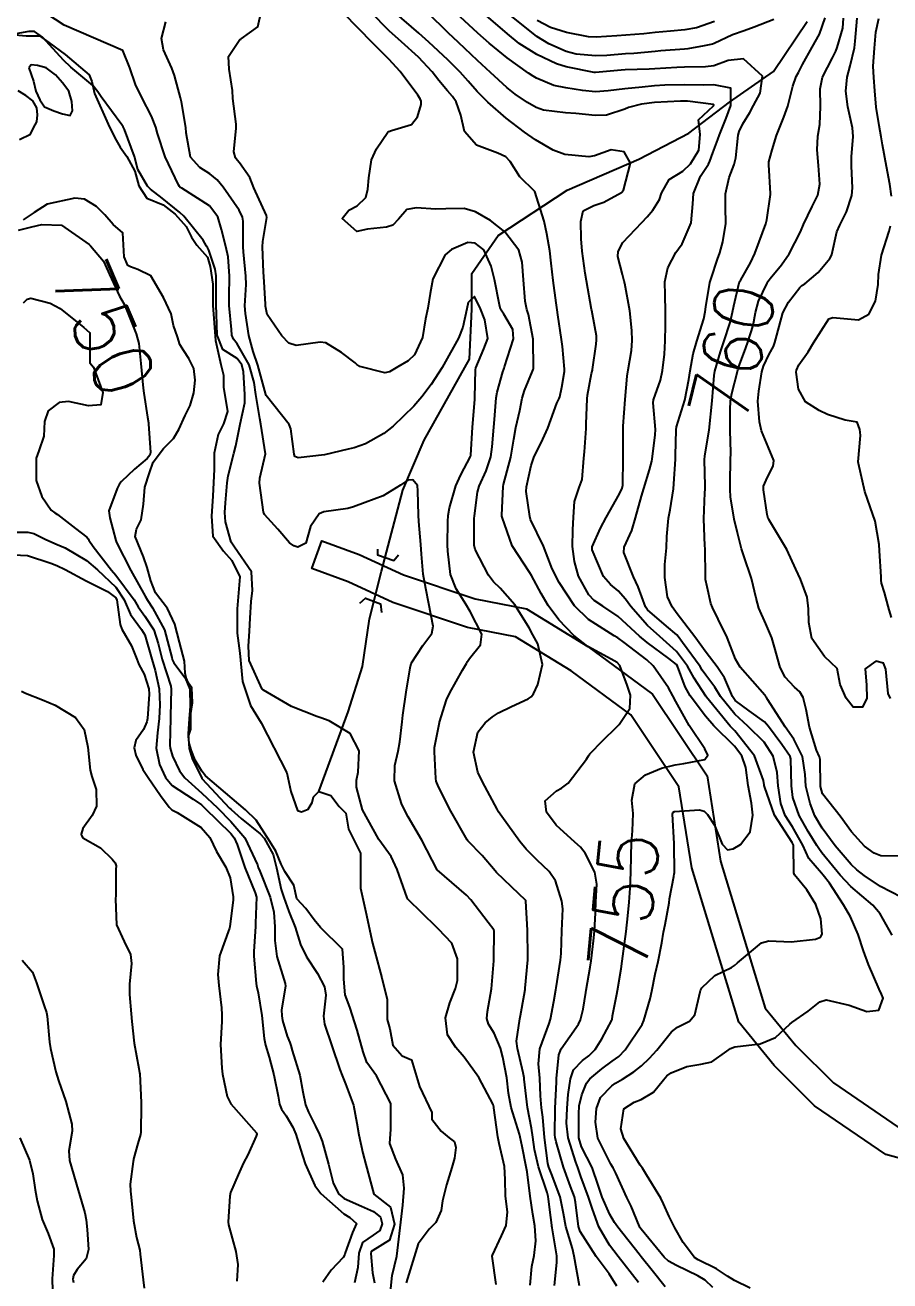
# Model space of a CAD drawing. Header units: metres. Extents: x 318500 to 325275, y 7408834 to 7428799.
# Drawn here: x 322119.8 to 322178.3, y 7422754.9 to 7422839.9 of the extents above; entities that cross this region are included whole.
import ezdxf
from ezdxf.enums import TextEntityAlignment as Align

# ---------------------------------------------------------------- set-up
doc = ezdxf.new("R2010")
doc.units = ezdxf.units.M
doc.header["$MEASUREMENT"] = 0
for name, color, linetype in [('Cotas', 45, 'Continuous'), ('Curvas de Nivel 1m', 11, 'Continuous'), ('Curvas de Nivel 5m', 15, 'Continuous'), ('Hidrografia', 140, 'Continuous'), ('Pontes_Viadutos_Tubos', 190, 'Continuous'), ('Vias Primárias', 230, 'Continuous'), ('Vias Secundárias', 230, 'Continuous')]:
    doc.layers.add(name, color=color, linetype=linetype)
doc.styles.add('Style-STANDARD', font='STANDARD.shx')

msp = doc.modelspace()

# ---------------------------------------------------------------- linework, layer by layer
at = {"layer": 'Curvas de Nivel 1m', "flags": 128}
for points, elevation in [([(322153.996, 7422754.64), (322154.102, 7422755.885), (322154.265, 7422756.636), (322154.387, 7422757.622), (322154.319, 7422758.636), (322154.186, 7422759.427), (322153.996, 7422760.641), (322153.785, 7422762.294), (322153.727, 7422762.646), (322153.461, 7422764.021), (322153.326, 7422764.651), (322153.267, 7422764.857), (322152.714, 7422766.658), (322152.542, 7422767.622), (322152.417, 7422768.661), (322152.145, 7422770.06), (322151.98, 7422770.666), (322151.56, 7422771.672), (322151.178, 7422772.288), (322151.054, 7422772.678), (322151.105, 7422773.15), (322151.39, 7422774.673), (322151.537, 7422776.579), (322151.54, 7422776.671), (322151.565, 7422778.587), (322151.541, 7422778.672), (322151.164, 7422779.171), (322149.983, 7422780.695), (322149.685, 7422781.02), (322147.71, 7422782.73), (322146.664, 7422784.741), (322145.753, 7422786.314), (322145.512, 7422786.754), (322145.293, 7422787.231), (322144.81, 7422788.765), (322144.844, 7422789.808), (322145.076, 7422790.761), (322145.19, 7422791.389), (322145.337, 7422792.758), (322145.39, 7422793.213), (322145.607, 7422794.754), (322145.887, 7422796.418), (322145.946, 7422796.693), (322145.966, 7422796.749), (322146.727, 7422797.923), (322147.355, 7422798.736), (322147.442, 7422799.22), (322147.139, 7422800.738), (322146.936, 7422801.765), (322146.765, 7422802.742), (322146.636, 7422804.098), (322146.598, 7422804.744), (322146.469, 7422806.3), (322146.442, 7422806.746), (322146.407, 7422808.385), (322146.364, 7422808.747), (322146.056, 7422809.13), (322145.713, 7422809.098), (322145.229, 7422808.762), (322144.043, 7422808.049), (322142.831, 7422807.592), (322142.035, 7422807.293), (322141.657, 7422807.19), (322140.031, 7422806.96), (322139.717, 7422806.835), (322139.136, 7422805.962), (322138.82, 7422804.848), (322138.273, 7422804.578), (322137.997, 7422804.666), (322137.718, 7422804.864), (322136.917, 7422805.784), (322136.019, 7422806.777), (322135.973, 7422806.89), (322135.964, 7422806.947), (322135.691, 7422808.894), (322135.708, 7422809.241), (322136.08, 7422810.89), (322135.772, 7422812.893), (322135.715, 7422813.285), (322135.443, 7422814.897), (322135.323, 7422815.717), (322134.995, 7422816.902), (322134.174, 7422818.34), (322133.916, 7422818.652), (322133.814, 7422818.915), (322133.789, 7422819.313), (322133.636, 7422820.919), (322133.624, 7422821.514), (322133.662, 7422822.919), (322133.555, 7422824.223), (322133.397, 7422824.923), (322133.124, 7422826.081), (322132.87, 7422826.931), (322132.301, 7422827.668), (322130.428, 7422828.858), (322130.319, 7422828.924), (322130.273, 7422828.97), (322130.209, 7422829.084), (322129.293, 7422830.98), (322128.774, 7422832.576), (322128.671, 7422832.987), (322128.381, 7422833.735), (322127.715, 7422835), (322127.29, 7422835.893), (322126.904, 7422837.015), (322126.438, 7422838.189), (322124.45, 7422839.05), (322122.462, 7422839.891), (322120.648, 7422841.097)], 751), ([(322157.33, 7422754.59), (322156.983, 7422756.596), (322156.857, 7422757.109), (322156.421, 7422758.605), (322156.261, 7422759.47), (322156.028, 7422760.611), (322155.433, 7422762.17), (322155.257, 7422762.623), (322155.2, 7422762.867), (322154.969, 7422764.628), (322154.848, 7422765.994), (322154.767, 7422766.631), (322154.696, 7422767.438), (322154.653, 7422768.633), (322154.56, 7422769.609), (322154.648, 7422770.634), (322155.281, 7422772.338), (322155.378, 7422772.623), (322155.588, 7422773.833), (322155.725, 7422774.618), (322155.746, 7422774.762), (322156.053, 7422776.614), (322156.097, 7422777.075), (322156.149, 7422778.613), (322156.197, 7422780.087), (322156.145, 7422780.613), (322155.7, 7422781.984), (322155.292, 7422782.626), (322154.479, 7422783.4), (322153.725, 7422784.133), (322153.287, 7422784.654), (322152.08, 7422786.342), (322151.861, 7422786.669), (322151.762, 7422786.834), (322150.765, 7422788.685), (322150.456, 7422789.35), (322150.168, 7422790.695), (322150.462, 7422792.059), (322150.952, 7422792.683), (322151.44, 7422793.082), (322151.85, 7422793.358), (322152.728, 7422793.791), (322153.865, 7422794.305), (322154.076, 7422794.437), (322154.222, 7422794.645), (322154.508, 7422795.273), (322154.831, 7422796.636), (322154.524, 7422798.028), (322154.187, 7422798.646), (322153.927, 7422799.107), (322152.951, 7422800.66), (322151.961, 7422801.805), (322151.527, 7422802.238), (322151.178, 7422802.682), (322150.278, 7422804.414), (322150.211, 7422804.697), (322150.21, 7422806.514), (322150.228, 7422806.698), (322150.437, 7422808.305), (322150.556, 7422808.695), (322151.019, 7422809.737), (322151.325, 7422810.688), (322151.42, 7422811.357), (322151.533, 7422812.686), (322151.58, 7422813.221), (322151.705, 7422814.684), (322151.764, 7422815.055), (322152.156, 7422816.428), (322152.218, 7422816.621), (322152.234, 7422816.679), (322152.264, 7422816.781), (322152.88, 7422818.67), (322152.833, 7422819.314), (322152.205, 7422820.333), (322152.001, 7422820.682), (322151.918, 7422820.979), (322151.595, 7422822.686), (322151.353, 7422823.585), (322150.871, 7422824.694), (322150.267, 7422825.153), (322149.78, 7422825.195), (322148.685, 7422824.724), (322148.256, 7422824.35), (322147.407, 7422822.742), (322147.228, 7422821.742), (322147.08, 7422820.747), (322146.926, 7422820.023), (322146.702, 7422818.752), (322146.168, 7422817.579), (322145.747, 7422817.182), (322145.052, 7422816.771), (322144.484, 7422816.448), (322144.154, 7422816.374), (322142.468, 7422816.805), (322142.278, 7422816.925), (322142.162, 7422817.05), (322141.233, 7422817.756), (322140.176, 7422818.409), (322139.783, 7422818.443), (322138.174, 7422818.211), (322137.678, 7422818.37), (322137.2, 7422818.875), (322136.201, 7422820.31), (322136.092, 7422820.891), (322136.084, 7422821.019), (322135.968, 7422822.893), (322135.954, 7422823.182), (322135.882, 7422824.894), (322135.907, 7422825.252), (322136.189, 7422826.891), (322136.162, 7422827.021), (322135.296, 7422828.9), (322135.024, 7422829.6), (322134.337, 7422830.592), (322134.181, 7422830.764), (322134.062, 7422830.923), (322133.937, 7422831.333), (322134.112, 7422832.923), (322134.102, 7422833.195), (322133.885, 7422834.925), (322133.846, 7422835.485), (322133.626, 7422836.928), (322133.591, 7422837.77), (322134.359, 7422838.921), (322134.414, 7422838.957), (322134.451, 7422838.973), (322135.578, 7422839.788), (322135.822, 7422840.9)], 753), ([(322159.865, 7422754.562), (322159.342, 7422755.399), (322158.467, 7422756.579), (322157.385, 7422758.265), (322157.278, 7422758.592), (322157.065, 7422760.254), (322156.987, 7422760.596), (322156.718, 7422761.303), (322156.245, 7422762.608), (322155.754, 7422764.327), (322155.683, 7422764.617), (322155.659, 7422764.805), (322155.697, 7422766.617), (322155.769, 7422768.363), (322155.781, 7422768.616), (322155.945, 7422770.213), (322156.095, 7422770.612), (322157.268, 7422772.296), (322157.404, 7422772.592), (322157.581, 7422773.298), (322157.761, 7422774.425), (322157.788, 7422774.588), (322158.053, 7422776.157), (322158.119, 7422776.585), (322158.29, 7422777.937), (322158.356, 7422778.583), (322158.415, 7422779.837), (322158.446, 7422780.582), (322158.51, 7422781.769), (322158.379, 7422782.583), (322157.723, 7422783.872), (322157.392, 7422784.26), (322157.008, 7422784.601), (322155.747, 7422785.768), (322155.112, 7422786.63), (322155.008, 7422787.395), (322155.782, 7422788.092), (322156.127, 7422788.273), (322156.564, 7422788.608), (322157.806, 7422790.218), (322157.94, 7422790.457), (322158.028, 7422790.588), (322158.912, 7422791.491), (322159.837, 7422792.389), (322159.931, 7422792.476), (322160.026, 7422792.567), (322160.749, 7422793.664), (322160.781, 7422794.556), (322160.551, 7422795.234), (322160.075, 7422796.567), (322159.893, 7422796.763), (322159.472, 7422796.999), (322157.909, 7422797.852), (322156.949, 7422798.605), (322155.936, 7422799.665), (322155.219, 7422800.631), (322154.748, 7422801.428), (322154.094, 7422802.648), (322153.973, 7422802.84), (322152.769, 7422804.662), (322152.111, 7422806.596), (322152.09, 7422806.679), (322152.085, 7422806.734), (322152.171, 7422808.678), (322152.197, 7422808.823), (322152.68, 7422810.671), (322152.89, 7422811.876), (322153.031, 7422812.666), (322153.29, 7422813.831), (322153.456, 7422814.66), (322153.611, 7422815.185), (322154.158, 7422816.49), (322154.208, 7422816.601), (322154.217, 7422816.649), (322154.19, 7422818.65), (322153.874, 7422820.324), (322153.781, 7422820.656), (322153.658, 7422821.219), (322153.542, 7422822.66), (322153.46, 7422823.87), (322153.222, 7422824.666), (322152.279, 7422825.914), (322151.315, 7422826.69), (322150.299, 7422827.272), (322149.531, 7422827.482), (322148.301, 7422827.468), (322147.588, 7422827.454), (322146.302, 7422827.528), (322145.643, 7422827.423), (322145.083, 7422826.772), (322144.702, 7422826.358), (322144.282, 7422826.237), (322142.986, 7422826.093), (322142.277, 7422825.928), (322141.286, 7422826.825), (322141.727, 7422827.39), (322142.303, 7422827.68), (322142.882, 7422828.231), (322143.014, 7422828.8), (322143.09, 7422829.561), (322143.265, 7422830.796), (322143.602, 7422831.541), (322144.368, 7422832.652), (322144.437, 7422832.711), (322144.617, 7422832.778), (322145.963, 7422833.177), (322146.384, 7422833.687), (322146.633, 7422834.519), (322146.625, 7422834.757), (322146.557, 7422834.913), (322146.404, 7422835.164), (322145.209, 7422836.772), (322144.432, 7422837.592), (322143.236, 7422838.798), (322142.462, 7422839.583), (322141.261, 7422840.828)], 754), ([(322163.138, 7422754.513), (322162.258, 7422755.615), (322161.512, 7422756.538), (322161.363, 7422756.727), (322159.934, 7422758.562), (322159.708, 7422758.88), (322159.398, 7422759.405), (322158.87, 7422760.575), (322158.607, 7422761.393), (322158.199, 7422762.582), (322157.461, 7422763.998), (322157.291, 7422764.593), (322157.295, 7422766.399), (322157.304, 7422766.593), (322157.322, 7422766.763), (322157.504, 7422767.499), (322157.803, 7422768.3), (322158.024, 7422768.585), (322158.842, 7422769.265), (322159.538, 7422769.786), (322159.991, 7422770.115), (322160.422, 7422770.557), (322161.567, 7422772.266), (322161.697, 7422772.538), (322162.113, 7422774.011), (322162.227, 7422774.531), (322162.464, 7422775.681), (322162.666, 7422776.524), (322162.909, 7422777.787), (322163.029, 7422778.519), (322163.13, 7422779.046), (322163.393, 7422780.514), (322163.434, 7422780.763), (322163.707, 7422782.282), (322163.751, 7422782.468), (322163.755, 7422782.51), (322163.73, 7422784.51), (322163.623, 7422786.512), (322163.654, 7422786.619), (322163.762, 7422786.673), (322165.456, 7422786.802), (322165.763, 7422786.718), (322166.002, 7422786.486), (322166.459, 7422785.77), (322166.985, 7422784.471), (322167.347, 7422784.086), (322167.727, 7422784.156), (322168.223, 7422784.455), (322168.886, 7422785.306), (322169.054, 7422786.447), (322168.964, 7422787.256), (322168.757, 7422788.45), (322168.581, 7422789.673), (322168.325, 7422790.455), (322167.82, 7422791.096), (322166.416, 7422792.481), (322165.85, 7422793.129), (322164.819, 7422794.506), (322164.48, 7422795.115), (322163.967, 7422796.519), (322163.892, 7422796.634), (322163.385, 7422797.038), (322161.914, 7422798.119), (322161.399, 7422798.548), (322159.94, 7422799.875), (322158.919, 7422800.585), (322158.327, 7422800.967), (322157.958, 7422801.354), (322157.272, 7422802.607), (322156.997, 7422803.597), (322156.866, 7422804.611), (322156.875, 7422805.754), (322156.938, 7422806.611), (322156.99, 7422807.661), (322157.321, 7422808.607), (322157.514, 7422809.149), (322157.632, 7422810.604), (322157.666, 7422811.024), (322157.778, 7422812.603), (322157.79, 7422812.926), (322157.855, 7422814.603), (322157.882, 7422814.854), (322158.156, 7422816.323), (322158.204, 7422816.555), (322158.213, 7422816.599), (322158.461, 7422818.321), (322158.491, 7422818.595), (322158.476, 7422818.879), (322158.207, 7422820.348), (322158.161, 7422820.6), (322158.149, 7422820.662), (322157.817, 7422822.604), (322157.727, 7422823.124), (322157.506, 7422824.608), (322157.446, 7422825.435), (322157.414, 7422826.609), (322157.579, 7422827.329), (322158.307, 7422827.702), (322158.972, 7422827.928), (322160.179, 7422828.572), (322160.322, 7422828.731), (322160.789, 7422830.563), (322160.351, 7422831.332), (322159.467, 7422831.47), (322158.347, 7422831.056), (322157.966, 7422830.983), (322156.348, 7422831.152), (322155.547, 7422831.437), (322154.362, 7422832.136), (322153.623, 7422832.661), (322152.384, 7422833.615), (322151.13, 7422834.693), (322150.407, 7422835.417), (322149.808, 7422836.103), (322149.265, 7422836.717), (322148.432, 7422837.544), (322147.14, 7422838.75), (322146.459, 7422839.359), (322144.809, 7422840.777)], 756), ([(322166.347, 7422754.475), (322165.83, 7422754.975), (322165.342, 7422755.271), (322163.899, 7422755.957), (322163.356, 7422756.245), (322163.06, 7422756.515), (322161.503, 7422758.424), (322161.418, 7422758.54), (322161.405, 7422758.555), (322161.391, 7422758.605), (322160.839, 7422759.983), (322160.545, 7422760.553), (322159.795, 7422762.204), (322159.605, 7422762.568), (322159.444, 7422762.825), (322158.572, 7422764.579), (322158.412, 7422765.649), (322158.476, 7422766.58), (322158.746, 7422767.333), (322159.513, 7422768.129), (322159.78, 7422768.302), (322160.234, 7422768.559), (322161.015, 7422769.06), (322161.534, 7422769.482), (322162.081, 7422769.993), (322162.561, 7422770.525), (322163.563, 7422771.765), (322163.976, 7422772.096), (322164.777, 7422772.498), (322165.137, 7422772.934), (322165.49, 7422774.491), (322165.515, 7422774.577), (322165.604, 7422774.753), (322166.501, 7422775.593), (322167.625, 7422776.119), (322167.828, 7422776.256), (322168.033, 7422776.454), (322169.644, 7422777.8), (322170.143, 7422777.927), (322171.645, 7422777.87), (322173.31, 7422778.048), (322173.648, 7422778.184), (322173.762, 7422778.379), (322173.666, 7422779.419), (322173.332, 7422780.385), (322172.714, 7422781.376), (322171.872, 7422782.408), (322171.837, 7422782.534), (322171.805, 7422784.409), (322171.733, 7422784.591), (322170.529, 7422786.428), (322169.843, 7422788.385), (322169.839, 7422788.439), (322169.831, 7422788.48), (322169.793, 7422788.779), (322169.182, 7422790.446), (322167.835, 7422792.143), (322167.536, 7422792.465), (322165.931, 7422794.428), (322165.883, 7422794.49), (322165.091, 7422795.711), (322164.652, 7422796.509), (322163.905, 7422797.503), (322162.766, 7422798.532), (322161.931, 7422799.272), (322160.806, 7422800.557), (322160.456, 7422801.064), (322159.961, 7422801.623), (322159.425, 7422802.038), (322158.954, 7422802.585), (322158.2, 7422804.394), (322158.2, 7422804.597), (322158.751, 7422805.857), (322159.14, 7422806.583), (322160.046, 7422808.182), (322160.218, 7422808.567), (322160.264, 7422808.777), (322160.29, 7422810.567), (322160.291, 7422812.384), (322160.289, 7422812.567), (322160.3, 7422812.756), (322160.427, 7422814.566), (322160.562, 7422816.156), (322160.623, 7422816.563), (322160.86, 7422817.879), (322160.898, 7422818.559), (322160.87, 7422819.233), (322160.736, 7422820.562), (322160.398, 7422822.407), (322160.363, 7422822.568), (322160.247, 7422823.024), (322159.929, 7422824.239), (322159.943, 7422824.575), (322160.276, 7422825.181), (322161.56, 7422826.551), (322161.918, 7422826.923), (322162.303, 7422827.383), (322162.741, 7422828.108), (322162.877, 7422828.534), (322163.407, 7422829.451), (322164.335, 7422830.027), (322164.853, 7422830.512), (322165.41, 7422831.449), (322165.496, 7422832.503), (322165.392, 7422833.498), (322166.399, 7422834.45), (322166.416, 7422834.474), (322166.424, 7422834.49), (322166.423, 7422834.512), (322166.4, 7422834.52), (322164.638, 7422834.752), (322164.402, 7422834.764), (322164.165, 7422834.76), (322162.401, 7422834.664), (322161.525, 7422834.553), (322160.643, 7422834.319), (322160.395, 7422834.217), (322159.161, 7422833.816), (322158.388, 7422833.778), (322157.089, 7422833.914), (322156.39, 7422833.97), (322154.891, 7422834.144), (322154.395, 7422834.318), (322153.814, 7422834.659), (322152.973, 7422835.239), (322152.41, 7422835.68), (322151.305, 7422836.691), (322150.432, 7422837.512), (322149.155, 7422838.719), (322148.46, 7422839.384), (322147.051, 7422840.751)], 757), ([(322168.876, 7422754.437), (322167.83, 7422754.937), (322167.348, 7422755.235), (322166.609, 7422755.731), (322165.358, 7422756.341), (322165.122, 7422756.492), (322164.352, 7422757.523), (322163.774, 7422758.506), (322163.398, 7422759.281), (322163.029, 7422760.138), (322162.834, 7422760.519), (322161.868, 7422762.099), (322161.591, 7422762.538), (322161.443, 7422762.754), (322160.334, 7422764.557), (322160.121, 7422765.205), (322160.338, 7422766.557), (322161.034, 7422767.01), (322161.5, 7422767.2), (322162.334, 7422767.701), (322163.013, 7422768.518), (322163.246, 7422768.792), (322163.527, 7422768.995), (322164.606, 7422769.427), (322165.537, 7422769.595), (322166.279, 7422769.739), (322167.309, 7422770.464), (322167.552, 7422770.638), (322167.847, 7422770.749), (322169.555, 7422770.963), (322170.589, 7422771.39), (322171.569, 7422772.297), (322171.703, 7422772.408), (322172.81, 7422773.163), (322173.591, 7422773.809), (322174.023, 7422773.944), (322175.588, 7422773.572), (322176.776, 7422773.144), (322177.584, 7422773.243), (322177.876, 7422774.045), (322177.764, 7422774.328), (322177.605, 7422774.657), (322176.891, 7422776.337), (322176.551, 7422777.253), (322176.194, 7422778.352), (322175.668, 7422779.554), (322175.205, 7422780.365), (322174.24, 7422781.837), (322173.832, 7422782.379), (322173.711, 7422782.507), (322172.841, 7422783.513), (322172.449, 7422784.399), (322171.748, 7422785.64), (322171.253, 7422786.418), (322170.968, 7422787.226), (322170.783, 7422788.425), (322170.705, 7422789.332), (322170.434, 7422790.431), (322169.824, 7422791.37), (322168.735, 7422792.451), (322167.852, 7422793.274), (322166.874, 7422794.475), (322166.484, 7422795.089), (322165.884, 7422795.901), (322165.641, 7422796.248), (322165.488, 7422796.496), (322164.307, 7422798.121), (322164.02, 7422798.518), (322163.922, 7422798.631), (322163.231, 7422799.226), (322161.947, 7422800.335), (322161.807, 7422800.542), (322161.305, 7422801.892), (322160.994, 7422802.555), (322160.341, 7422804.219), (322160.362, 7422804.565), (322160.877, 7422805.697), (322161.114, 7422806.554), (322161.522, 7422808.025), (322161.69, 7422808.545), (322162.069, 7422809.808), (322162.23, 7422810.386), (322162.262, 7422810.538), (322162.464, 7422812.177), (322162.469, 7422812.536), (322162.328, 7422814.338), (322162.35, 7422814.538), (322162.817, 7422815.866), (322162.955, 7422816.532), (322163.075, 7422817.632), (322163.132, 7422818.531), (322163.152, 7422819.579), (322163.163, 7422820.53), (322163.131, 7422821.626), (322163.119, 7422822.531), (322163.31, 7422823.474), (322163.86, 7422824.524), (322164.039, 7422824.756), (322164.276, 7422825.108), (322164.88, 7422826.511), (322165.007, 7422827.812), (322165.042, 7422828.509), (322165.517, 7422829.687), (322166.055, 7422830.494), (322166.15, 7422830.686), (322166.351, 7422831.253), (322166.686, 7422832.165), (322166.805, 7422832.483), (322167.257, 7422833.607), (322167.582, 7422834.472), (322167.577, 7422835.637), (322166.414, 7422835.86), (322165.752, 7422835.839), (322164.414, 7422835.872), (322163.11, 7422835.836), (322162.412, 7422835.785), (322161.565, 7422835.707), (322160.41, 7422835.6), (322159.27, 7422835.449), (322158.408, 7422835.391), (322157.533, 7422835.484), (322156.41, 7422835.652), (322155.601, 7422835.822), (322154.417, 7422836.316), (322154.21, 7422836.445), (322153.89, 7422836.658), (322152.435, 7422837.684), (322151.215, 7422838.692), (322150.46, 7422839.367), (322148.962, 7422840.723)], 758), ([(322178.485, 7422778.317), (322177.672, 7422779.767), (322177.178, 7422780.338), (322175.699, 7422781.601), (322174.974, 7422782.367), (322173.725, 7422783.888), (322173.519, 7422784.174), (322173.401, 7422784.385), (322172.805, 7422785.333), (322172.192, 7422786.404), (322171.778, 7422787.633), (322171.674, 7422788.412), (322171.641, 7422790.245), (322171.595, 7422790.413), (322171.026, 7422791.218), (322170.132, 7422792.436), (322169.845, 7422792.755), (322168.82, 7422793.486), (322167.866, 7422794.204), (322167.683, 7422794.463), (322167.14, 7422795.728), (322166.657, 7422796.478), (322165.904, 7422797.442), (322165.147, 7422798.502), (322163.943, 7422800.068), (322163.596, 7422800.524), (322163.281, 7422801.203), (322163.102, 7422802.529), (322163.116, 7422803.396), (322163.211, 7422804.528), (322163.255, 7422805.284), (322163.363, 7422806.527), (322163.465, 7422807.096), (322163.691, 7422808.524), (322163.725, 7422808.853), (322163.827, 7422810.523), (322163.835, 7422810.772), (322163.883, 7422812.522), (322163.908, 7422812.727), (322164.119, 7422813.427), (322164.457, 7422814.515), (322164.742, 7422815.921), (322164.822, 7422816.51), (322165.022, 7422817.662), (322165.267, 7422818.504), (322165.744, 7422820.036), (322165.834, 7422820.496), (322165.872, 7422820.838), (322166.157, 7422822.491), (322166.177, 7422822.555), (322166.244, 7422822.744), (322166.682, 7422824.065), (322166.826, 7422824.482), (322167.028, 7422825.229), (322167.226, 7422826.476), (322167.209, 7422827.574), (322167.208, 7422828.477), (322167.458, 7422829.6), (322167.789, 7422830.468), (322167.902, 7422830.911), (322168.081, 7422832.464), (322168.135, 7422832.702), (322168.381, 7422833.224), (322168.855, 7422833.994), (322169.104, 7422834.453), (322169.568, 7422835.289), (322169.706, 7422836.447), (322168.438, 7422837.628), (322167.397, 7422837.514), (322166.43, 7422837.155), (322165.855, 7422837.072), (322164.428, 7422837.048), (322163.922, 7422837.031), (322162.426, 7422836.934), (322162.055, 7422836.916), (322160.425, 7422836.875), (322160.143, 7422836.856), (322158.421, 7422836.687), (322158.332, 7422836.691), (322156.427, 7422837.079), (322155.771, 7422837.289), (322154.439, 7422837.91), (322153.262, 7422838.668), (322152.459, 7422839.308), (322150.852, 7422840.696)], 759), ([(322179.074, 7422783.66), (322177.724, 7422783.687), (322177.264, 7422783.875), (322176.629, 7422784.347), (322175.744, 7422785.306), (322174.965, 7422786.368), (322173.783, 7422787.884), (322173.646, 7422788.382), (322173.624, 7422790.199), (322173.584, 7422790.383), (322173.379, 7422790.824), (322172.901, 7422792.394), (322172.66, 7422793.596), (322172.478, 7422794.401), (322172.248, 7422794.778), (322171.877, 7422795.106), (322171.249, 7422795.785), (322170.921, 7422796.425), (322170.536, 7422797.806), (322170.345, 7422798.434), (322169.934, 7422799.391), (322169.467, 7422800.445), (322169.278, 7422801.126), (322168.965, 7422802.45), (322168.459, 7422803.989), (322168.307, 7422804.457), (322168.016, 7422805.542), (322167.807, 7422806.463), (322167.554, 7422807.976), (322167.529, 7422808.468), (322167.534, 7422808.992), (322167.56, 7422810.468), (322167.566, 7422810.99), (322167.521, 7422812.469), (322167.522, 7422813.867), (322167.554, 7422814.469), (322167.632, 7422814.973), (322168.02, 7422816.462), (322168.054, 7422816.569), (322168.167, 7422816.913), (322168.578, 7422818.062), (322168.728, 7422818.455), (322169.085, 7422819.567), (322169.249, 7422820.45), (322169.447, 7422821.222), (322170.028, 7422822.442), (322170.109, 7422822.574), (322170.245, 7422822.753), (322171.013, 7422823.674), (322171.529, 7422824.421), (322172.285, 7422825.908), (322172.5, 7422826.407), (322173.087, 7422827.619), (322173.458, 7422828.393), (322173.586, 7422829.137), (322173.513, 7422830.393), (322173.424, 7422831.457), (322173.47, 7422832.394), (322173.593, 7422833.18), (322173.649, 7422834.391), (322173.621, 7422835.595), (322173.78, 7422836.39), (322174.443, 7422837.678), (322174.687, 7422838.138), (322174.775, 7422838.377), (322175.145, 7422839.698), (322175.206, 7422840.373)], 761), ([(322178.377, 7422794.322), (322178.227, 7422794.678), (322178.07, 7422796.327), (322177.896, 7422796.712), (322177.376, 7422796.86), (322176.658, 7422796.348), (322176.759, 7422795.227), (322176.783, 7422794.346), (322176.472, 7422793.739), (322175.861, 7422793.745), (322175.385, 7422794.365), (322174.98, 7422795.268), (322174.77, 7422796.371), (322173.902, 7422797.168), (322173.053, 7422798.393), (322172.848, 7422799.485), (322172.828, 7422800.397), (322172.747, 7422801.188), (322172.294, 7422802.405), (322171.98, 7422803.073), (322171.352, 7422804.42), (322170.346, 7422806.115), (322170.139, 7422806.438), (322170.101, 7422806.509), (322170.033, 7422806.773), (322169.773, 7422808.443), (322169.793, 7422808.704), (322170.063, 7422809.314), (322170.448, 7422810.061), (322170.486, 7422810.434), (322170.094, 7422811.372), (322169.65, 7422812.445), (322169.511, 7422813.051), (322169.399, 7422814.447), (322169.462, 7422815.125), (322169.677, 7422816.445), (322169.785, 7422816.824), (322170.178, 7422817.64), (322170.458, 7422818.164), (322170.559, 7422818.434), (322170.681, 7422818.919), (322171.083, 7422820.427), (322171.48, 7422821.162), (322172.236, 7422822.141), (322172.373, 7422822.273), (322172.577, 7422822.405), (322173.489, 7422823.154), (322174.266, 7422824.119), (322174.371, 7422824.276), (322174.407, 7422824.379), (322174.75, 7422825.91), (322174.939, 7422826.374), (322175.407, 7422827.265), (322175.759, 7422828.366), (322175.798, 7422828.895), (322175.742, 7422830.366), (322175.743, 7422830.979), (322175.856, 7422832.365), (322175.803, 7422832.942), (322175.487, 7422834.369), (322175.352, 7422835.435), (322175.442, 7422836.37), (322175.654, 7422837.151), (322175.93, 7422838.365), (322175.996, 7422838.825), (322176.122, 7422840.364)], 762), ([(322178.451, 7422828.328), (322178.332, 7422829.131), (322178.112, 7422830.334), (322177.83, 7422831.803), (322177.748, 7422832.339), (322177.606, 7422833.117), (322177.398, 7422834.345), (322177.316, 7422835.447), (322177.251, 7422836.348), (322177.21, 7422837.121), (322177.302, 7422838.347), (322177.389, 7422839.423), (322177.588, 7422840.343)], 763), ([(322155.65, 7422754.615), (322155.803, 7422756.164), (322155.792, 7422756.614), (322155.488, 7422758.519), (322155.464, 7422758.619), (322155.454, 7422758.683), (322155.396, 7422759.215), (322155.239, 7422760.454), (322155.215, 7422760.623), (322155.14, 7422760.898), (322154.554, 7422762.633), (322154.284, 7422763.811), (322154.18, 7422764.639), (322154.091, 7422765.256), (322153.819, 7422766.645), (322153.6, 7422768.567), (322153.593, 7422768.649), (322153.525, 7422768.999), (322153.134, 7422770.654), (322153.066, 7422771.144), (322153.292, 7422772.653), (322153.342, 7422772.884), (322153.594, 7422774.263), (322153.66, 7422774.649), (322153.67, 7422774.718), (322153.829, 7422776.647), (322153.835, 7422776.85), (322153.824, 7422778.647), (322153.709, 7422780.62), (322153.698, 7422780.65), (322153.68, 7422780.681), (322153.223, 7422781.119), (322151.708, 7422782.566), (322151.62, 7422782.671), (322150.748, 7422783.712), (322149.776, 7422784.699), (322149.731, 7422784.76), (322148.637, 7422786.717), (322147.784, 7422788.363), (322147.64, 7422788.731), (322147.608, 7422788.916), (322147.514, 7422790.733), (322147.535, 7422791.012), (322147.838, 7422792.592), (322147.863, 7422792.707), (322147.865, 7422792.73), (322148.339, 7422794.247), (322148.563, 7422794.72), (322149.422, 7422796.244), (322149.683, 7422796.703), (322149.759, 7422796.835), (322149.895, 7422797.039), (322150.64, 7422797.958), (322150.717, 7422798.688), (322149.943, 7422800.228), (322149.634, 7422800.705), (322148.988, 7422801.742), (322148.617, 7422802.72), (322148.416, 7422804.302), (322148.397, 7422804.724), (322148.429, 7422806.319), (322148.459, 7422806.724), (322148.542, 7422807.229), (322148.962, 7422808.716), (322149.304, 7422809.468), (322149.95, 7422810.702), (322149.98, 7422810.803), (322150.093, 7422812.7), (322150.112, 7422812.933), (322150.25, 7422814.578), (322150.257, 7422814.699), (322150.291, 7422816.566), (322150.316, 7422816.698), (322150.867, 7422817.999), (322151.134, 7422818.69), (322150.937, 7422819.954), (322150.645, 7422820.696), (322150.222, 7422821.531), (322149.796, 7422821.126), (322149.705, 7422820.708), (322149.445, 7422819.457), (322149.142, 7422818.716), (322148.162, 7422816.937), (322148.042, 7422816.732), (322147.299, 7422815.586), (322146.661, 7422814.752), (322146.124, 7422814.126), (322145.437, 7422813.44), (322144.723, 7422812.771), (322144.095, 7422812.268), (322142.861, 7422811.572), (322142.085, 7422811.292), (322141.691, 7422811.206), (322140.08, 7422810.83), (322138.305, 7422810.628), (322138.078, 7422810.708), (322138.027, 7422810.861), (322137.813, 7422812.58), (322137.692, 7422812.866), (322136.129, 7422814.837), (322136.111, 7422814.89), (322136.106, 7422814.914), (322135.566, 7422816.896), (322135.249, 7422817.819), (322134.963, 7422818.902), (322134.73, 7422820.377), (322134.696, 7422820.905), (322134.781, 7422822.355), (322134.77, 7422822.905), (322134.596, 7422824.567), (322134.578, 7422824.907), (322134.569, 7422826.624), (322134.529, 7422826.908), (322134.297, 7422827.368), (322133.231, 7422828.926), (322132.83, 7422829.44), (322132.329, 7422829.843), (322131.65, 7422830.267), (322131.01, 7422830.96), (322130.722, 7422832.608), (322130.69, 7422832.965), (322130.396, 7422834.702), (322130.342, 7422834.971), (322129.931, 7422836.49), (322129.747, 7422836.98), (322129.196, 7422838.231), (322129.061, 7422838.991), (322129.336, 7422840.118)], 752), ([(322166.475, 7422840.15), (322165.252, 7422839.724), (322164.466, 7422839.573), (322163.502, 7422839.492), (322162.463, 7422839.407), (322161.695, 7422839.318), (322160.46, 7422839.213), (322159.86, 7422839.178), (322158.457, 7422839.087), (322157.953, 7422839.11), (322156.462, 7422839.394), (322155.366, 7422839.737), (322154.474, 7422840.219)], 761), ([(322178.451, 7422799.814), (322178.284, 7422800.325), (322178.217, 7422800.591), (322177.962, 7422801.512), (322177.764, 7422802.129), (322177.744, 7422802.333), (322177.737, 7422802.57), (322177.63, 7422804.336), (322177.599, 7422804.744), (322177.336, 7422806.34), (322176.99, 7422807.296), (322176.64, 7422808.351), (322176.206, 7422810.231), (322176.186, 7422810.358), (322176.337, 7422812.126), (322176.334, 7422812.357), (322176.297, 7422812.543), (322176.117, 7422813.025), (322175.313, 7422813.173), (322174.122, 7422813.546), (322173.552, 7422813.816), (322172.618, 7422814.403), (322172.143, 7422815.271), (322171.999, 7422816.412), (322172.018, 7422816.556), (322172.168, 7422816.918), (322172.798, 7422817.784), (322173.159, 7422818.395), (322174.206, 7422820.025), (322174.474, 7422820.111), (322176.206, 7422819.966), (322176.9, 7422820.35), (322177.356, 7422821.21), (322177.536, 7422822.341), (322177.573, 7422823.018), (322177.767, 7422824.338), (322178.286, 7422825.954), (322178.38, 7422826.329)], 763), ([(322119.717, 7422821.107), (322119.971, 7422821.347), (322120.215, 7422821.42), (322121.53, 7422821.08), (322122.205, 7422820.72), (322123.792, 7422819.447), (322124.181, 7422819.095), (322124.196, 7422819.05), (322124.201, 7422817.09), (322124.213, 7422817.049), (322124.454, 7422816.747), (322125.073, 7422815.036), (322124.948, 7422814.207), (322124.116, 7422814.146), (322122.759, 7422814.425), (322122.119, 7422814.367), (322121.394, 7422813.797), (322121.14, 7422813.084), (322121.085, 7422812.08), (322120.744, 7422811.09), (322120.573, 7422810.592), (322120.576, 7422809.092), (322120.957, 7422808.009), (322121.589, 7422807.076), (322121.843, 7422806.897), (322122.017, 7422806.786), (322123.226, 7422805.839), (322124.002, 7422805.241), (322124.094, 7422805.141), (322124.146, 7422805.048), (322124.429, 7422804.607), (322125.678, 7422803.024), (322125.965, 7422802.684), (322127.196, 7422801.001), (322127.472, 7422800.533), (322127.929, 7422799.901), (322128.537, 7422798.984), (322128.831, 7422798.056), (322129.108, 7422796.978), (322129.684, 7422795.159), (322129.715, 7422794.972), (322129.67, 7422793.144), (322129.664, 7422792.972), (322129.618, 7422791.167), (322129.632, 7422790.972), (322129.805, 7422790.435), (322130.261, 7422789.43), (322130.631, 7422788.957), (322131.775, 7422787.933), (322132.835, 7422786.924), (322133.747, 7422786.014), (322134.683, 7422784.9), (322135.539, 7422783.065), (322135.605, 7422782.891), (322135.706, 7422782.636), (322136.408, 7422780.879), (322136.664, 7422779.876), (322136.722, 7422778.874), (322136.718, 7422777.951), (322136.866, 7422776.871), (322137.414, 7422775.051), (322137.44, 7422774.862), (322137.18, 7422773.262), (322137.191, 7422772.866), (322137.245, 7422772.543), (322137.556, 7422771.489), (322137.739, 7422771.044), (322137.795, 7422770.856), (322137.891, 7422770.508), (322138.409, 7422768.847), (322138.626, 7422767.721), (322138.807, 7422766.84), (322138.994, 7422766.347), (322139.476, 7422765.4), (322139.754, 7422764.827), (322139.917, 7422764.372), (322140.357, 7422762.821), (322140.675, 7422761.563), (322141.023, 7422760.814), (322141.407, 7422760.487), (322142.583, 7422759.973), (322143.398, 7422759.619), (322143.862, 7422759.24), (322143.979, 7422758.771), (322143.835, 7422758.322), (322143.378, 7422758.012), (322142.651, 7422757.51), (322142.397, 7422756.794), (322142.326, 7422755.815), (322142.107, 7422754.798)], 751), ([(322118.468, 7422805.586), (322120.005, 7422805.593), (322120.406, 7422805.496), (322121.231, 7422805.082), (322121.995, 7422804.751), (322122.532, 7422804.525), (322123.979, 7422803.67), (322124.716, 7422803.039), (322125.953, 7422801.86), (322126.517, 7422801.011), (322126.951, 7422800.025), (322127.708, 7422798.993), (322127.915, 7422798.631), (322128.41, 7422796.985), (322128.633, 7422796.232), (322128.899, 7422794.98), (322128.94, 7422793.893), (322128.896, 7422792.979), (322128.788, 7422792.018), (322128.691, 7422790.981), (322128.918, 7422789.859), (322129.324, 7422788.975), (322129.782, 7422788.444), (322131.189, 7422787.529), (322131.763, 7422787.125), (322131.968, 7422786.937), (322133.734, 7422785.19), (322133.964, 7422784.908), (322134.169, 7422784.462), (322134.699, 7422782.9), (322135.398, 7422781.179), (322135.474, 7422780.892), (322135.414, 7422779.132), (322135.403, 7422778.892), (322135.311, 7422777.215), (322135.308, 7422776.893), (322135.452, 7422775.042), (322135.478, 7422774.891), (322135.593, 7422774.414), (322135.834, 7422772.886), (322135.992, 7422771.321), (322136.082, 7422770.882), (322136.349, 7422770.067), (322136.665, 7422768.873), (322136.938, 7422767.429), (322137.033, 7422766.867), (322137.163, 7422766.541), (322137.482, 7422766.089), (322137.943, 7422765.322), (322138.148, 7422764.85), (322138.457, 7422763.843), (322138.769, 7422762.84), (322139.418, 7422761.364), (322139.824, 7422760.826), (322141.396, 7422759.453), (322141.802, 7422759.212), (322142.237, 7422758.797), (322141.983, 7422758.199), (322141.473, 7422756.808), (322141.452, 7422756.715), (322141.355, 7422756.495), (322140.528, 7422755.633), (322139.976, 7422754.824)], 752), ([(322119.037, 7422804.061), (322119.984, 7422804.01), (322121.556, 7422803.496), (322121.974, 7422803.322), (322122.527, 7422803.064), (322123.959, 7422802.302), (322125.396, 7422801.581), (322125.942, 7422801.173), (322126.023, 7422801.019), (322126.254, 7422799.346), (322126.366, 7422799.013), (322127.019, 7422797.887), (322127.375, 7422796.998), (322127.524, 7422796.633), (322127.88, 7422795.989), (322128.192, 7422794.987), (322128.22, 7422794.631), (322128.107, 7422792.987), (322128.068, 7422792.756), (322127.829, 7422792.232), (322127.318, 7422791.497), (322127.213, 7422790.999), (322127.308, 7422790.501), (322127.795, 7422789.537), (322128.142, 7422788.986), (322128.986, 7422787.764), (322129.566, 7422786.972), (322129.758, 7422786.804), (322130.107, 7422786.612), (322131.74, 7422785.6), (322132.324, 7422784.931), (322132.771, 7422783.975), (322133.397, 7422782.915), (322133.699, 7422782.193), (322133.909, 7422780.908), (322133.911, 7422780.673), (322133.684, 7422778.91), (322133.679, 7422778.88), (322133.649, 7422778.795), (322132.975, 7422776.92), (322132.874, 7422775.658), (322132.929, 7422774.92), (322133.104, 7422773.39), (322133.141, 7422772.916), (322133.125, 7422772.476), (322133.051, 7422770.917), (322133.131, 7422769.31), (322133.185, 7422768.915), (322133.497, 7422767.408), (322133.749, 7422766.907), (322135.471, 7422764.948), (322135.491, 7422764.91), (322135.503, 7422764.89), (322135.513, 7422764.846), (322135.467, 7422764.717), (322134.887, 7422763.457), (322134.605, 7422762.898), (322134.234, 7422762.096), (322133.732, 7422760.907), (322133.669, 7422760.646), (322133.557, 7422758.908), (322133.588, 7422758.707), (322134.086, 7422756.903), (322134.21, 7422756.038), (322134.148, 7422754.902)], 753), ([(322119.577, 7422794.824), (322119.856, 7422794.687), (322121.008, 7422794.24), (322121.848, 7422793.882), (322123.226, 7422793.056), (322123.828, 7422792.236), (322124.076, 7422791.046), (322124.234, 7422789.483), (322124.344, 7422789.042), (322124.64, 7422788.174), (322124.662, 7422787.036), (322124.369, 7422786.423), (322123.737, 7422785.54), (322123.622, 7422785.161), (322123.637, 7422785.051), (322123.729, 7422784.913), (322124.915, 7422784.225), (322125.714, 7422783.468), (322125.914, 7422783.219), (322125.976, 7422783.016), (322125.962, 7422782.76), (322125.961, 7422781.016), (322125.935, 7422780.757), (322126.001, 7422779.015), (322126.521, 7422777.889), (322126.963, 7422777), (322127.025, 7422776.403), (322126.884, 7422775.001), (322126.879, 7422774.29), (322127.008, 7422772.998), (322127.041, 7422772.474), (322127.195, 7422770.995), (322127.524, 7422769.288), (322127.571, 7422768.989), (322127.577, 7422768.932), (322127.671, 7422766.988), (322127.672, 7422766.805), (322127.645, 7422764.988), (322127.627, 7422764.829), (322127.458, 7422764.218), (322127.184, 7422763.253), (322127.126, 7422762.995), (322126.941, 7422761.473), (322126.948, 7422760.997), (322126.993, 7422760.584), (322127.167, 7422758.993), (322127.373, 7422757.861), (322127.577, 7422756.988), (322127.62, 7422756.724), (322127.806, 7422754.985), (322127.877, 7422754.432)], 754), ([(322119.463, 7422764.609), (322120.128, 7422763.09), (322120.354, 7422762.159), (322120.506, 7422761.084), (322120.651, 7422760.33), (322120.984, 7422759.076), (322121.376, 7422758.121), (322121.759, 7422757.064), (322121.771, 7422756.647), (322121.662, 7422755.065), (322121.694, 7422753.445)], 756)]:
    msp.add_lwpolyline(points, dxfattribs=dict(at, elevation=elevation))
at = {"layer": 'Curvas de Nivel 5m', "flags": 128}
for points, elevation in [([(322161.334, 7422754.8), (322159.961, 7422756.561), (322159.371, 7422757.335), (322158.636, 7422758.578), (322158.216, 7422759.768), (322157.948, 7422760.585), (322157.431, 7422761.981), (322157.214, 7422762.593), (322157.079, 7422762.962), (322156.565, 7422764.604), (322156.466, 7422765.592), (322156.5, 7422766.605), (322156.576, 7422767.532), (322156.736, 7422768.602), (322156.93, 7422769.198), (322157.539, 7422769.832), (322157.971, 7422770.158), (322158.39, 7422770.582), (322158.844, 7422771.29), (322159.519, 7422772.571), (322159.535, 7422772.606), (322159.574, 7422772.845), (322159.851, 7422774.312), (322159.897, 7422774.566), (322160.154, 7422776.031), (322160.226, 7422776.561), (322160.309, 7422777.232), (322160.482, 7422778.558), (322160.6, 7422779.622), (322160.704, 7422780.555), (322160.76, 7422781.489), (322160.8, 7422782.554), (322160.841, 7422783.673), (322160.843, 7422784.553), (322160.911, 7422785.384), (322160.972, 7422786.552), (322160.874, 7422787.453), (322161.083, 7422788.551), (322161.796, 7422789.16), (322162.893, 7422789.616), (322163.803, 7422789.845), (322164.383, 7422789.926), (322165.807, 7422790.204), (322166.023, 7422790.487), (322165.816, 7422790.919), (322164.76, 7422792.506), (322163.864, 7422794.125), (322163.651, 7422794.522), (322163.355, 7422795.046), (322162.325, 7422796.536), (322161.896, 7422796.938), (322160.355, 7422798.122), (322159.918, 7422798.429), (322159.687, 7422798.572), (322157.936, 7422799.686), (322156.994, 7422800.61), (322155.966, 7422802.186), (322155.812, 7422802.466), (322155.723, 7422802.624), (322155.493, 7422803.111), (322154.907, 7422804.636), (322154.027, 7422806.447), (322153.964, 7422806.651), (322153.73, 7422808.338), (322153.747, 7422808.655), (322154.072, 7422810.092), (322154.255, 7422810.647), (322154.847, 7422811.89), (322155.183, 7422812.634), (322155.81, 7422814.308), (322155.956, 7422814.623), (322156.004, 7422814.749), (322156.142, 7422815.402), (322156.319, 7422816.457), (322156.326, 7422816.618), (322156.183, 7422818.149), (322156.125, 7422818.621), (322155.873, 7422820.291), (322155.817, 7422820.626), (322155.746, 7422821.098), (322155.543, 7422822.63), (322155.421, 7422823.801), (322155.318, 7422824.634), (322155.126, 7422825.788), (322154.949, 7422826.64), (322154.32, 7422828.65), (322153.305, 7422829.641), (322152.648, 7422830.675), (322152.345, 7422830.985), (322151.801, 7422831.233), (322150.356, 7422831.772), (322149.555, 7422832.712), (322149.304, 7422833.798), (322148.982, 7422834.721), (322148.75, 7422835.072), (322148.407, 7422835.456), (322147.824, 7422836.149), (322147.371, 7422836.746), (322146.435, 7422837.734), (322145.282, 7422838.772), (322144.461, 7422839.514), (322143.183, 7422840.799)], 755), ([(322170.477, 7422840.273), (322169.157, 7422839.766), (322168.466, 7422839.519), (322167.692, 7422839.241), (322166.453, 7422838.663), (322166.328, 7422838.616), (322165.769, 7422838.5), (322164.671, 7422838.293), (322164.446, 7422838.266), (322162.828, 7422838.153), (322162.444, 7422838.119), (322161.013, 7422837.989), (322160.441, 7422837.948), (322159.178, 7422837.85), (322158.438, 7422837.827), (322157.117, 7422837.936), (322156.442, 7422838.111), (322155.259, 7422838.638), (322154.457, 7422839.142), (322152.498, 7422840.68)], 760), ([(322179.101, 7422780.897), (322177.699, 7422781.605), (322176.592, 7422782.347), (322176.097, 7422782.738), (322175.717, 7422783.098), (322174.637, 7422784.371), (322173.748, 7422785.549), (322173.256, 7422786.388), (322172.936, 7422787.229), (322172.657, 7422788.397), (322172.599, 7422789.199), (322172.425, 7422790.401), (322171.828, 7422791.58), (322171.248, 7422792.419), (322170.074, 7422794.23), (322169.956, 7422794.439), (322169.926, 7422794.494), (322169.871, 7422794.567), (322168.216, 7422796.457), (322167.898, 7422796.999), (322167.317, 7422798.469), (322166.718, 7422799.699), (322166.331, 7422800.484), (322166.229, 7422800.762), (322165.964, 7422801.886), (322165.871, 7422802.394), (322165.864, 7422802.492), (322165.864, 7422802.599), (322165.831, 7422804.493), (322165.823, 7422804.672), (322165.756, 7422806.494), (322165.812, 7422808.258), (322165.828, 7422808.493), (322165.832, 7422808.715), (322165.798, 7422810.494), (322165.816, 7422810.762), (322166.11, 7422812.49), (322166.307, 7422814.487), (322166.446, 7422816.195), (322166.496, 7422816.485), (322166.874, 7422817.785), (322167.096, 7422818.476), (322167.521, 7422819.788), (322167.698, 7422820.468), (322167.787, 7422820.896), (322168.142, 7422822.461), (322168.169, 7422822.533), (322168.243, 7422822.673), (322168.898, 7422823.816), (322169.206, 7422824.451), (322169.484, 7422825.242), (322169.938, 7422826.444), (322170.018, 7422826.718), (322170.254, 7422828.441), (322170.255, 7422828.506), (322170.137, 7422830.442), (322170.15, 7422830.644), (322170.36, 7422831.459), (322170.663, 7422832.436), (322171.155, 7422833.662), (322171.424, 7422834.425), (322171.763, 7422835.769), (322172.005, 7422836.416), (322172.142, 7422836.697), (322172.432, 7422837.233), (322173.086, 7422838.4), (322173.574, 7422839.283), (322173.95, 7422840.388)], 760), ([(322151.694, 7422754.666), (322151.436, 7422756.592), (322151.445, 7422756.669), (322152.066, 7422757.976), (322152.383, 7422758.66), (322152.462, 7422759.597), (322152.329, 7422760.661), (322152.316, 7422761.772), (322152.259, 7422762.662), (322151.905, 7422764.224), (322151.809, 7422764.667), (322151.534, 7422766.626), (322151.528, 7422766.67), (322151.493, 7422766.853), (322150.523, 7422768.685), (322149.54, 7422770.049), (322148.972, 7422770.709), (322148.413, 7422771.572), (322148.26, 7422772.72), (322148.559, 7422773.741), (322148.955, 7422774.71), (322149.077, 7422775.239), (322149.082, 7422776.708), (322148.697, 7422777.771), (322147.792, 7422778.728), (322147.652, 7422778.851), (322145.729, 7422780.75), (322145.681, 7422780.834), (322145.005, 7422782.761), (322144.593, 7422783.641), (322143.762, 7422784.78), (322143.731, 7422784.824), (322142.659, 7422786.797), (322142.248, 7422788.339), (322142.244, 7422788.803), (322142.35, 7422789.356), (322142.438, 7422790.801), (322141.827, 7422791.962), (322140.404, 7422792.824), (322139.843, 7422793.02), (322139.564, 7422793.115), (322137.854, 7422793.787), (322135.95, 7422794.889), (322135.902, 7422794.921), (322135.871, 7422794.953), (322134.989, 7422796.899), (322134.935, 7422797.869), (322135.002, 7422798.899), (322135.054, 7422799.778), (322135.126, 7422800.898), (322135.206, 7422801.649), (322135.137, 7422802.898), (322133.995, 7422804.572), (322133.777, 7422804.913), (322133.387, 7422806.292), (322133.333, 7422806.92), (322133.385, 7422807.565), (322133.5, 7422808.918), (322133.566, 7422809.409), (322133.941, 7422810.912), (322134.085, 7422811.44), (322134.331, 7422812.674), (322134.385, 7422812.907), (322134.693, 7422814.333), (322134.702, 7422814.904), (322134.612, 7422816.447), (322134.496, 7422816.907), (322134.164, 7422817.33), (322133.196, 7422817.951), (322132.83, 7422818.93), (322132.78, 7422820.353), (322132.76, 7422820.932), (322132.745, 7422822.42), (322132.75, 7422822.932), (322132.694, 7422823.382), (322132.257, 7422824.682), (322132.167, 7422824.85), (322132.102, 7422824.942), (322131.865, 7422825.347), (322130.57, 7422826.966), (322130.294, 7422827.222), (322129.09, 7422828.2), (322128.317, 7422828.798), (322128.099, 7422828.993), (322127.463, 7422830.135), (322127.221, 7422831.007), (322126.557, 7422832.828), (322126.459, 7422833.019), (322126.372, 7422833.148), (322124.98, 7422835.041), (322124.746, 7422835.388), (322124.408, 7422835.805), (322122.92, 7422837.065), (322122.427, 7422837.525), (322121.008, 7422839.092), (322120.456, 7422839.468), (322120.08, 7422839.481), (322118.451, 7422839.177)], 750), ([(322119.367, 7422826.02), (322120.277, 7422826.253), (322120.963, 7422826.406), (322122.279, 7422826.367), (322124.159, 7422825.051), (322124.259, 7422824.959), (322125.13, 7422823.918), (322125.531, 7422823.031), (322126.218, 7422821.553), (322126.517, 7422821.015), (322126.746, 7422820.467), (322127.349, 7422819.002), (322127.522, 7422818.348), (322127.647, 7422816.998), (322127.803, 7422815.327), (322127.849, 7422814.994), (322128.106, 7422813.38), (322128.167, 7422812.989), (322128.176, 7422812.913), (322128.312, 7422810.988), (322128.269, 7422810.796), (322128.074, 7422810.584), (322127.218, 7422809.847), (322126.348, 7422809.016), (322126.213, 7422808.852), (322126.043, 7422808.546), (322125.49, 7422807.028), (322125.554, 7422806.566), (322125.953, 7422805.021), (322125.998, 7422804.896), (322126.983, 7422803.005), (322127.944, 7422801.268), (322128.104, 7422800.988), (322128.455, 7422800.464), (322129.264, 7422798.977), (322129.751, 7422797.112), (322129.784, 7422796.971), (322129.888, 7422796.739), (322130.648, 7422795.729), (322130.962, 7422794.954), (322130.992, 7422793.813), (322130.921, 7422792.954), (322130.849, 7422791.93), (322130.919, 7422790.953), (322131.135, 7422790.282), (322131.772, 7422788.94), (322131.79, 7422788.915), (322133.662, 7422786.911), (322133.759, 7422786.816), (322134.434, 7422786.218), (322135.734, 7422785.171), (322136.002, 7422784.886), (322136.612, 7422783.77), (322136.841, 7422782.873), (322137.159, 7422781.397), (322137.32, 7422780.865), (322137.666, 7422779.912), (322138.091, 7422778.853), (322138.465, 7422777.675), (322138.856, 7422776.842), (322139.614, 7422775.732), (322140.078, 7422774.825), (322140.162, 7422774.254), (322140.025, 7422772.825), (322140.092, 7422772.298), (322140.574, 7422770.82), (322141.117, 7422769.224), (322141.273, 7422768.812), (322141.512, 7422768.262), (322142.044, 7422766.802), (322142.274, 7422765.595), (322142.403, 7422764.796), (322142.681, 7422763.562), (322142.871, 7422762.789), (322143.41, 7422760.78), (322144.537, 7422759.899), (322144.815, 7422758.759), (322144.47, 7422757.667), (322143.363, 7422756.971), (322143.246, 7422756.897), (322143.212, 7422756.782), (322143.34, 7422755.472), (322143.462, 7422754.778)], 750), ([(322119.623, 7422776.616), (322120.324, 7422775.803), (322120.607, 7422775.085), (322121.121, 7422773.533), (322121.282, 7422773.074), (322121.326, 7422772.832), (322121.483, 7422771.071), (322121.544, 7422770.656), (322121.897, 7422769.066), (322122.091, 7422768.485), (322122.589, 7422767.059), (322122.997, 7422765.532), (322123.004, 7422765.055), (322122.776, 7422763.731), (322122.833, 7422763.056), (322123.41, 7422761.05), (322123.87, 7422759.518), (322123.964, 7422759.041), (322124.024, 7422758.397), (322124.108, 7422757.033), (322123.963, 7422756.422), (322123.34, 7422755.679), (322123.103, 7422755.274), (322123.064, 7422755.044), (322123.091, 7422754.807)], 755)]:
    msp.add_lwpolyline(points, dxfattribs=dict(at, elevation=elevation))
at = {"layer": 'Hidrografia'}
for points in [[(322139.702, 7422788.03), (322141.675, 7422793.434), (322142.643, 7422796.496), (322143.126, 7422799.72), (322143.933, 7422802.944), (322145.384, 7422808.424), (322146.835, 7422811.809), (322149.899, 7422817.289), (322150.061, 7422820.674), (322150.061, 7422823.092), (322151.835, 7422825.67), (322156.511, 7422828.733), (322161.349, 7422830.828), (322164.736, 7422832.601), (322167.477, 7422834.697), (322170.472, 7422836.755), (322172.734, 7422840.147)], [(322118.898, 7422839.269), (322119.896, 7422839.179), (322120.804, 7422839.179), (322121.439, 7422838.725), (322122.529, 7422837.908), (322124.163, 7422836.547), (322124.344, 7422836.094), (322124.526, 7422835.277), (322125.434, 7422833.19), (322125.888, 7422832.283), (322126.251, 7422831.648), (322126.705, 7422831.013), (322127.249, 7422830.015), (322127.522, 7422829.017), (322128.066, 7422828.2), (322129.155, 7422827.746), (322129.988, 7422827.098), (322130.714, 7422826.281), (322131.077, 7422825.555), (322131.44, 7422825.011), (322132.166, 7422824.194), (322132.348, 7422823.559), (322132.529, 7422822.379), (322132.529, 7422820.928), (322132.711, 7422818.569), (322133.074, 7422816.936), (322133.256, 7422816.21), (322133.256, 7422815.393), (322133.529, 7422813.746), (322133.256, 7422812.929), (322132.893, 7422812.203), (322132.621, 7422810.933), (322132.621, 7422809.844), (322132.53, 7422808.03), (322132.439, 7422806.669), (322132.53, 7422805.308), (322133.256, 7422804.31), (322133.801, 7422803.674), (322134.344, 7422802.567), (322134.162, 7422800.389), (322134.162, 7422798.756), (322134.344, 7422797.395), (322134.525, 7422795.489), (322135.07, 7422793.856), (322135.796, 7422792.677), (322137.524, 7422789.3), (322137.796, 7422788.03), (322138.25, 7422786.76), (322138.522, 7422786.669), (322138.976, 7422786.851), (322139.248, 7422787.304), (322139.339, 7422787.667), (322139.702, 7422788.03), (322140.519, 7422787.758), (322141.064, 7422787.032), (322141.518, 7422786.579), (322141.699, 7422785.49), (322142.516, 7422783.857), (322142.516, 7422781.498), (322142.88, 7422779.864), (322143.333, 7422777.777), (322143.969, 7422775.418), (322144.332, 7422773.967), (322144.332, 7422772.606), (322144.513, 7422771.971), (322144.695, 7422770.882), (322145.33, 7422770.156), (322145.966, 7422769.884), (322146.511, 7422768.069), (322147.338, 7422766.315), (322147.338, 7422765.861), (322147.974, 7422765.044), (322148.518, 7422764.591), (322148.881, 7422764.318), (322148.972, 7422763.956), (322148.881, 7422763.23), (322148.7, 7422762.595), (322148.337, 7422761.415), (322148.064, 7422760.326), (322147.974, 7422759.691), (322147.61, 7422758.875), (322147.157, 7422758.421), (322146.43, 7422757.423), (322145.976, 7422755.971), (322145.613, 7422754.792)], [(322119.457, 7422832.158), (322120.191, 7422832.525), (322120.401, 7422832.944), (322120.611, 7422833.364), (322120.664, 7422833.836), (322120.611, 7422834.308), (322120.349, 7422834.78), (322119.877, 7422835.147), (322119.352, 7422835.462)], [(322144.495, 7422753.724), (322144.658, 7422755.276), (322144.985, 7422756.584), (322145.393, 7422760.049), (322145.475, 7422761.193), (322145.393, 7422762.092), (322144.902, 7422763.154), (322144.494, 7422764.216), (322144.575, 7422765.197), (322144.575, 7422766.913), (322143.594, 7422768.792), (322142.94, 7422769.691), (322142.695, 7422770.426), (322142.286, 7422771.897), (322141.796, 7422773.449), (322141.469, 7422774.266), (322141.387, 7422775.329), (322141.387, 7422776.146), (322141.305, 7422777.371), (322139.8, 7422778.836), (322139.391, 7422779.347), (322138.829, 7422780.113), (322138.216, 7422780.777), (322138.011, 7422781.696), (322137.398, 7422782.615), (322137.143, 7422783.126), (322136.785, 7422783.994), (322136.376, 7422784.658), (322135.456, 7422786.089), (322134.741, 7422786.804), (322132.033, 7422789.101), (322131.778, 7422789.42), (322131.332, 7422790.152), (322131.077, 7422790.789), (322130.917, 7422791.299), (322130.885, 7422791.777), (322131.045, 7422792.255), (322131.044, 7422793.309), (322131.14, 7422794.042), (322131.108, 7422795.061), (322130.885, 7422795.379), (322130.725, 7422795.73), (322130.662, 7422796.048), (322130.6, 7422796.856), (322130.275, 7422798.154), (322129.95, 7422799.371), (322129.463, 7422800.426), (322128.651, 7422801.481), (322128.326, 7422802.293), (322128.083, 7422803.186), (322127.839, 7422803.916), (322127.271, 7422805.296), (322127.352, 7422805.783), (322127.677, 7422806.432), (322127.839, 7422807.487), (322127.92, 7422808.623), (322128.245, 7422809.597), (322128.489, 7422810.327), (322129.183, 7422811.24), (322129.872, 7422811.928), (322130.216, 7422812.53), (322130.646, 7422813.477), (322130.991, 7422814.165), (322131.249, 7422815.025), (322131.335, 7422815.885), (322131.249, 7422816.66), (322130.905, 7422817.348), (322130.56, 7422817.864), (322130.302, 7422818.294), (322130.13, 7422818.81), (322129.872, 7422819.585), (322129.7, 7422820.359), (322129.183, 7422821.477), (322128.323, 7422822.94), (322127.462, 7422823.37), (322126.945, 7422823.542), (322126.773, 7422823.628), (322126.537, 7422824.219), (322126.44, 7422825.844), (322125.791, 7422826.412), (322125.222, 7422827.061), (322124.654, 7422827.629), (322123.842, 7422828.116), (322123.192, 7422828.197), (322121.325, 7422827.791), (322120.432, 7422827.223), (322119.701, 7422826.736)]]:
    msp.add_lwpolyline(points, dxfattribs=at)
msp.add_lwpolyline([(322120.075, 7422837.012), (322120.393, 7422836.112), (322120.552, 7422835.424), (322120.817, 7422834.842), (322121.134, 7422834.366), (322121.77, 7422834.101), (322122.352, 7422833.889), (322122.882, 7422833.783), (322123.04, 7422834.101), (322122.987, 7422834.736), (322122.776, 7422835.424), (322122.352, 7422836.006), (322121.876, 7422836.535), (322121.24, 7422837.012), (322120.658, 7422837.171), (322120.234, 7422837.223)], close=True, dxfattribs=at)
at = {"layer": 'Pontes_Viadutos_Tubos'}
for points in [[(322143.678, 7422804.44), (322143.678, 7422804.056), (322144.766, 7422803.672), (322145.086, 7422804.056)], [(322142.462, 7422800.792), (322142.846, 7422801.112), (322143.87, 7422800.728), (322143.934, 7422800.152)]]:
    msp.add_lwpolyline(points, dxfattribs=at)
at = {"layer": 'Vias Primárias'}
for points in [[(323715.644, 7420145.548, 0), (323709.04, 7420132.939)], [(323831.088, 7420001.787, 0), (323833.844, 7420008.443, 0.220888)]]:
    msp.add_lwpolyline(points, format="xyb", dxfattribs=at)
at = {"layer": 'Vias Secundárias'}
msp.add_lwpolyline([(322186.066, 7422761.291), (322178.052, 7422763.476), (322173.238, 7422766.768), (322170.499, 7422769.506), (322168.109, 7422772.425), (322164.931, 7422782.882), (322164.056, 7422788.35), (322160.803, 7422793.227), (322156.773, 7422796.195), (322152.998, 7422798.501), (322149.764, 7422799.147), (322144.698, 7422800.835), (322141.675, 7422802.23), (322139.216, 7422803.123), (322139.9, 7422805.003), (322142.437, 7422804.081), (322145.435, 7422802.698), (322150.278, 7422801.084), (322153.738, 7422800.392), (322157.89, 7422797.857), (322162.272, 7422794.629), (322165.962, 7422789.096), (322166.885, 7422783.333), (322169.908, 7422773.385), (322171.983, 7422770.85), (322174.521, 7422768.314), (322178.903, 7422765.317)], dxfattribs=at)

# ---------------------------------------------------------------- texts
at = {"layer": 'Cotas', "style": 'Style-STANDARD'}
for s, rotation, p in [('750', 293.63014, (322125.159, 7422819.398, 750)), ('760', 76.28869, (322167.685, 7422817.754, 760)), ('755', 84.44702, (322160.319, 7422780.619, 755))]:
    msp.add_text(s, height=4, rotation=rotation, dxfattribs=at).set_placement(p, align=Align.MIDDLE_CENTER)

doc.saveas('drawing.dxf')
